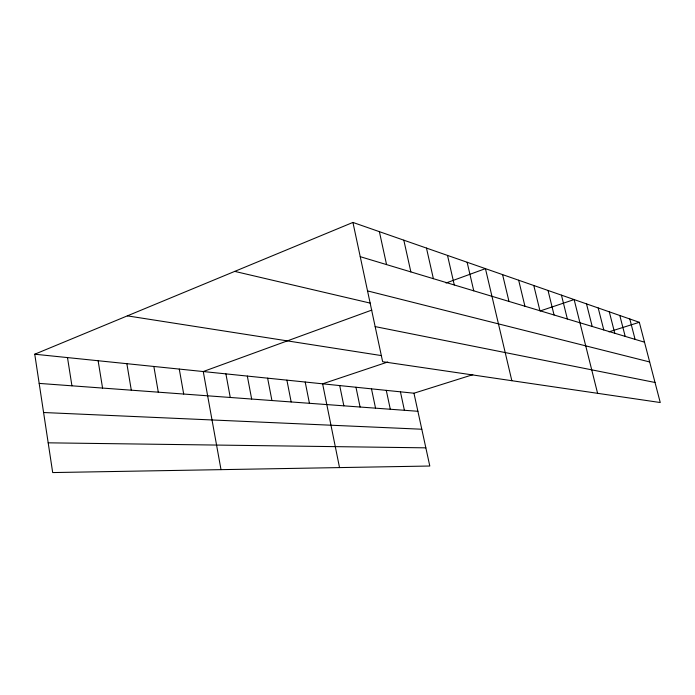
<?xml version="1.0" encoding="UTF-8"?>
<svg xmlns="http://www.w3.org/2000/svg" width="695" height="695" viewBox="0 0 695 695"><rect width="100%" height="100%" fill="white"/><g stroke="black" fill="none" stroke-linecap="round" stroke-linejoin="round"><path stroke-width="1.04" d="M34.75 354.215L413.959 393.214L429.805 466.024L52.69 472.565L34.75 354.215L352.93 222.435L639.322 322.298L660.25 402.535L382.641 361.704L352.93 222.435M371.851 310.066L203.253 371.538L221.01 469.646M446.025 283.013L485.44 268.644L511.833 380.704M387.767 361.999L322.619 383.822L339.525 467.587M540.224 310.934L574.139 299.571L597.596 393.318M413.959 393.214L472.791 374.701M608.968 331.845L639.322 322.298M48.181 442.828L425.853 447.841M43.585 412.517L421.796 429.232M39.172 383.405L417.895 411.284M127.35 315.86L381.564 355.614M375.152 326.607L655.02 382.476M234.736 271.389L370.4 303.159M367.533 290.901L649.669 361.965M360.236 256.681L644.508 342.192M629.809 318.979L635.091 339.36M619.81 315.495L625.196 336.38M609.289 311.829L614.771 333.244M598.204 307.963L603.79 329.943M586.502 303.88L592.201 326.45M561.456 295.149L567.363 318.988M548.025 290.467L554.054 314.983M533.786 285.497L539.928 310.735M518.67 280.224L524.933 306.226M502.589 274.621L508.975 301.421M467.127 262.258L473.764 290.831M447.511 255.421L454.287 284.976M426.469 248.08L433.376 278.678M403.821 240.183L410.858 271.91M379.383 231.661L386.55 264.595M400.433 391.824L404.403 410.293M386.281 390.364L390.303 409.251M371.478 388.844L375.543 408.165M355.97 387.245L360.08 407.027M339.707 385.577L343.851 405.837M305.201 382.024L309.431 403.3M286.896 380.148L291.162 401.953M267.627 378.167L271.927 400.537M247.324 376.073L251.66 399.043M225.901 373.867L230.262 397.471M179.275 369.08L183.697 394.048M153.856 366.465L158.295 392.171M126.864 363.685L131.303 390.19M98.125 360.731L102.573 388.071M67.493 357.578L71.933 385.821"/></g></svg>
